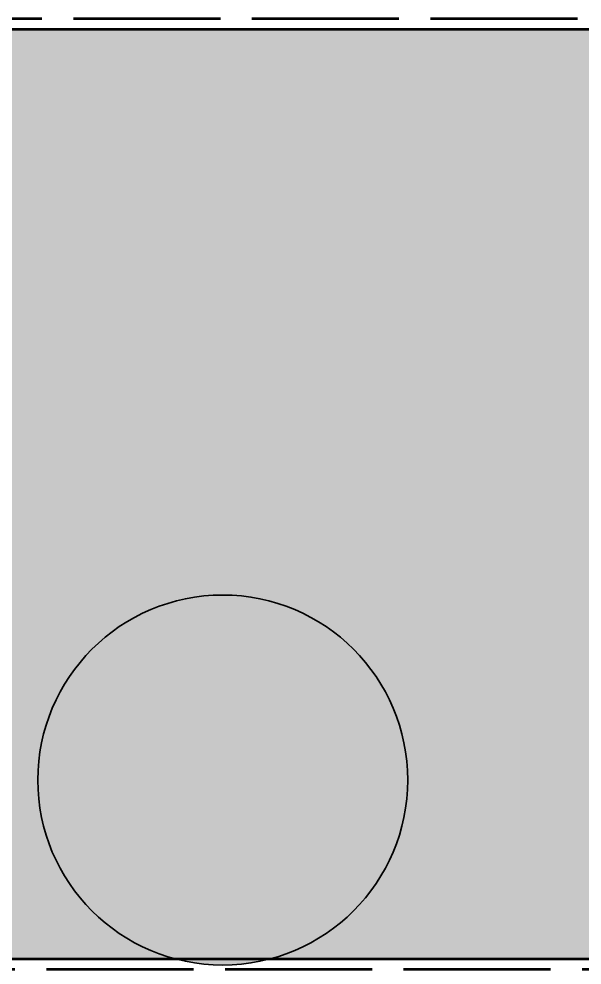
# Model space of a CAD drawing. Header units: millimetres. Extents: x -2152 to 15462, y -2698 to 3631.
# Drawn here: x 7133 to 8078, y -11 to 1578 of the extents above; entities that cross this region are included whole.
import ezdxf

# ---------------------------------------------------------------- set-up
doc = ezdxf.new("R2010")
doc.units = ezdxf.units.MM
doc.linetypes.add('DASH_247_53', pattern=[299.8611111111111, 246.9444444444444, -52.91666666666666])
for name, color, linetype in [('GEOFAB', 5, 'Continuous'), ('MODULE_ART', 7, 'Continuous'), ('PIPES', 7, 'Continuous'), ('TANK', 7, 'Continuous')]:
    doc.layers.add(name, color=color, linetype=linetype)

# ---------------------------------------------------------------- blocks, each defined once
blk = doc.blocks.new('atlancube_face')
at = {"true_color": 0x000000}
blk.add_solid([(-1.7857142857142858, -1.7889908256880733), (1151.7857142857144, -1.7889908256880733), (-1.7857142857142858, 781.7889908256881), (1151.7857142857144, 781.7889908256881)], dxfattribs=at)

msp = doc.modelspace()

# ---------------------------------------------------------------- hatches: boundary and pattern name
at = {"layer": 'PIPES', "true_color": 0xbfbfbf}
h = msp.add_hatch(color=7, dxfattribs=at)
h.dxf.hatch_style = 1
h.paths.add_polyline_path([(7164.416666666668, 300.00000000000006, 1), (7785.583333333334, 300.00000000000006, 1)])

# ---------------------------------------------------------------- linework, layer by layer
at = {"layer": 'GEOFAB', "color": 5, "linetype": 'DASH_247_53', "lineweight": 53}
msp.add_lwpolyline([(-17.638888888888886, -17.638888888888886), (14967.63888888889, -17.638888888888886), (14967.63888888889, 1577.638888888889), (-17.638888888888886, 1577.638888888889)], close=True, dxfattribs=at)
at = {"layer": 'PIPES', "color": 1, "lineweight": 35}
msp.add_circle((7475.000000000001, 300.00000000000006), 310.58333333333337, dxfattribs=at)
at = {"layer": 'TANK', "lineweight": 53}
msp.add_lwpolyline([(0, 0), (14950.000000000002, 0), (14950.000000000002, 1560), (0, 1560)], close=True, dxfattribs=at)

# ---------------------------------------------------------------- block references
at = {"layer": 'MODULE_ART'}
for p in [(6900, 780), (8050, 780), (6900, 0), (8050, 0)]:
    msp.add_blockref('atlancube_face', p, dxfattribs=at)

doc.saveas('drawing.dxf')
